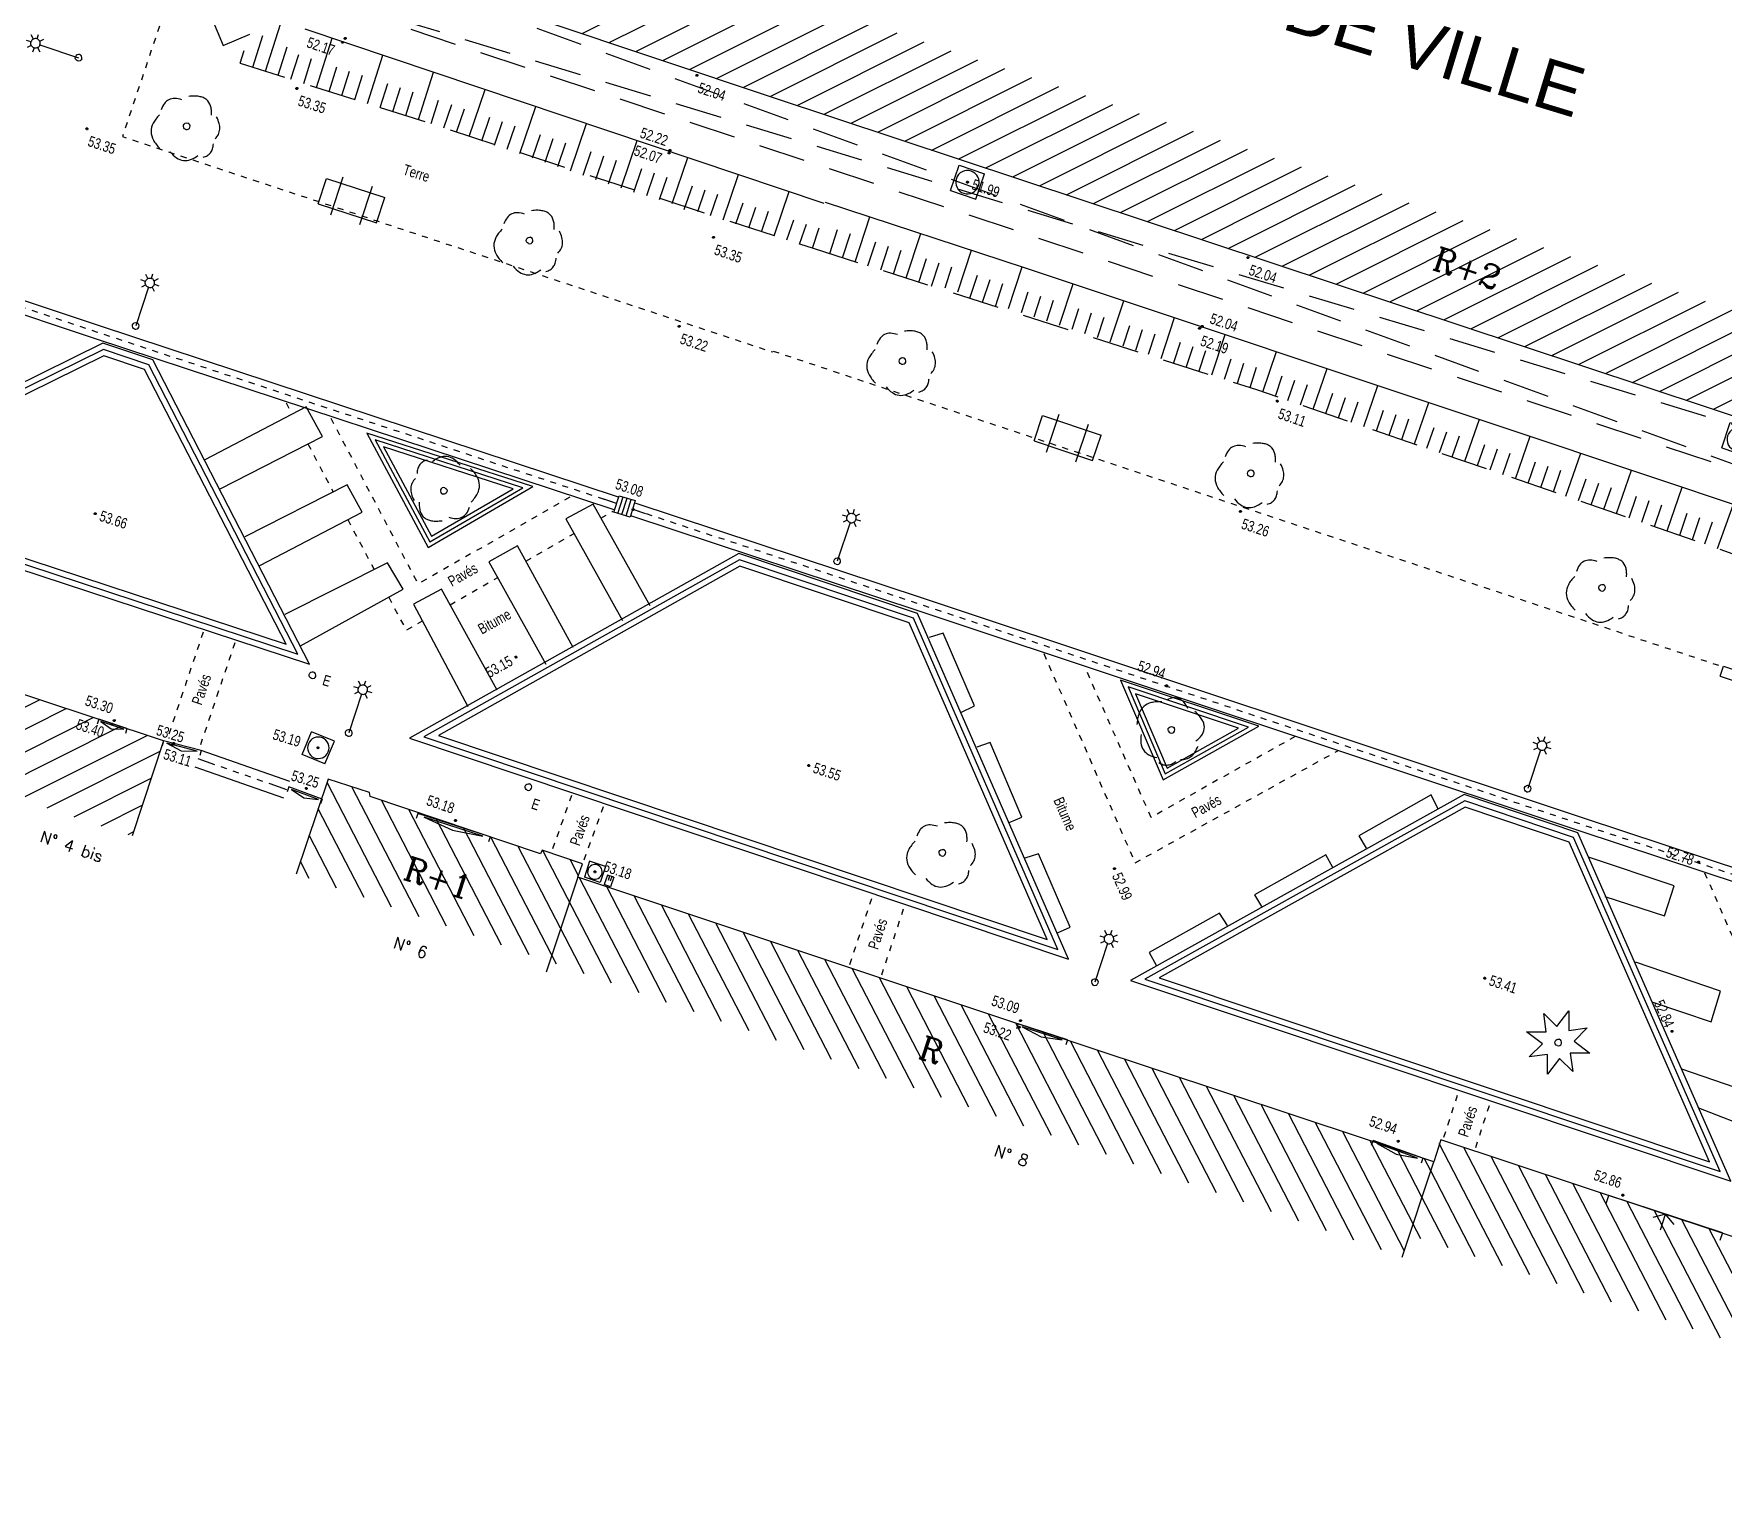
# Model space of a CAD drawing. Extents: x 661856 to 662117, y 6866905 to 6867165.
# Drawn here: x 661957.5 to 662008, y 6866928.9 to 6866972.5 of the extents above; entities that cross this region are included whole.
import ezdxf
from ezdxf.enums import TextEntityAlignment as Align

# ---------------------------------------------------------------- set-up
doc = ezdxf.new("R2010")
doc.units = 0
for name, pattern in [('CONTINU', [0]), ('JSI_TCO', [1, 0.5, 0.5]), ('JSI_TCO2', [1, 0.5, 0.5]), ('JSI_TIC', [0.2, 0.08, 0.01, -0.1, 0.01]), ('JSI_TIL', [1.2, 0.6, 0.1, -0.4, 0.1]), ('JSI_TIL2', [1.2, 0.6, 0.1, -0.4, 0.1])]:
    doc.linetypes.add(name, pattern=pattern)
doc.layers.get('0').update_dxf_attribs({"linetype": 'CONTINUOUS'})
for name, color, linetype in [('ALTI', 140, 'CONTINUOUS'), ('BATI', 6, 'CONTINUOUS'), ('BORDURE', 7, 'CONTINU'), ('GENIE_CIVIL', 7, 'CONTINUOUS'), ('HACHURE', 7, 'CONTINUOUS'), ('LIMITE', 7, 'CONTINUOUS'), ('MOB', 6, 'CONTINUOUS'), ('OBJASS', 22, 'CONTINUOUS'), ('OBJEAU', 4, 'CONTINUOUS'), ('OBJEP', 220, 'CONTINUOUS'), ('TEXTE', 7, 'CONTINUOUS'), ('VEGETATION', 3, 'CONTINUOUS'), ('VOIRIE', 7, 'CONTINUOUS')]:
    doc.layers.add(name, color=color, linetype=linetype)
doc.styles.add('5-2', font='romand.shx', dxfattribs={"height": 0.35})
doc.styles.add('7-2', font='romanc.shx', dxfattribs={"height": 0.7})
doc.styles.get("Standard").update_dxf_attribs({"font": 'ARIALUNI.ttf', "height": 2})
doc.linetypes.add('JSI_MUD', pattern='A,0.0001,[130,jsi_form.shx,S=0.5,R=0,X=0.875,Y=0],-0.75', length=0.7501)
doc.linetypes.add('JSI_MUG', pattern='A,0.0001,[130,jsi_form.shx,S=0.5,R=0,X=-0.125,Y=0],-0.75', length=0.7501)
doc.linetypes.add('JSI_MUR', pattern='A,1e-06,-0.5,[130,jsi_form.shx,S=0.7,R=315,X=0.05,Y=0],-0.5', length=1.000001)
pattern_1 = [(117.34663411, (50261.49716, 6738626.0907), (-0.53294618093, -0.27562359883), [])]

# ---------------------------------------------------------------- blocks, each defined once
blk = doc.blocks.new('$B_200')
at = {"color": 0, "linetype": 'BYBLOCK', "flags": 128}
for points in [[(0, -0.5, -0.414214), (-0.5, 0, -0.414214), (0, 0.5)], [(0, -0.5, 0.414214), (0.5, 0, 0.414214), (0, 0.5)]]:
    blk.add_lwpolyline(points, format="xyb", dxfattribs=at)
blk = doc.blocks.new('$B_222')
at = {"color": 0, "linetype": 'BYBLOCK', "flags": 128}
for points in [[(-0.219, 0.094), (-0.344, 0.344), (-0.094, 0.219)], [(-0.094, 0.219), (0, 0.5), (0.094, 0.219)], [(0.094, 0.219), (0.344, 0.344), (0.219, 0.094)], [(-0.219, -0.094), (-0.5, 0), (-0.219, 0.094)], [(0.219, 0.094), (0.5, 0), (0.219, -0.094)], [(-0.094, -0.219), (-0.344, -0.344), (-0.219, -0.094)], [(0.094, -0.219), (0, -0.5), (-0.094, -0.219)], [(0.219, -0.094), (0.344, -0.344), (0.094, -0.219)]]:
    blk.add_lwpolyline(points, dxfattribs=at)
blk = doc.blocks.new('$B_220')
at = {"color": 0, "linetype": 'BYBLOCK', "flags": 128}
for points in [[(-0.195, 0.351, 0.077685), (-0.303, 0.336, 0.115926), (-0.379, 0.292, 0.119307), (-0.426, 0.217, 0.082378), (-0.441, 0.113)], [(0.297, 0.272, 0.039633), (0.273, 0.344, 0.053426), (0.241, 0.401, 0.147584), (0.154, 0.47, 0.071882), (0.099, 0.483, 0.058066), (0.036, 0.48, 0.043501), (-0.035, 0.463, 0.032041), (-0.113, 0.431)], [(0.461, -0.046, 0.087593), (0.487, 0.033, 0.096392), (0.482, 0.113, 0.080457), (0.446, 0.192, 0.056881), (0.379, 0.272)], [(-0.441, 0.033, 0.03619), (-0.474, -0.044, 0.046233), (-0.492, -0.116, 0.121403), (-0.482, -0.245, 0.119181), (-0.41, -0.354, 0.044648), (-0.351, -0.401, 0.034835), (-0.277, -0.443)], [(0.379, -0.364, 0.076898), (0.431, -0.319, 0.090424), (0.461, -0.265, 0.083207), (0.472, -0.2, 0.062964), (0.461, -0.126)], [(-0.113, -0.443, 0.078382), (0.005, -0.498, 0.113914), (0.113, -0.503, 0.115194), (0.21, -0.458, 0.080222), (0.297, -0.364)]]:
    blk.add_lwpolyline(points, format="xyb", dxfattribs=at)
blk = doc.blocks.new('$B_140')
at = {"color": 0, "linetype": 'BYBLOCK', "flags": 128}
for points in [[(-0.067, 0.973), (-0.133, 1.039)], [(0.067, 0.973), (0.133, 1.039)], [(-0.094, 0.906), (-0.188, 0.906)], [(-0.067, 0.839), (-0.133, 0.773)], [(0, 0.812), (0, 0)], [(0.067, 0.839), (0.133, 0.773)], [(0.094, 0.906), (0.188, 0.906)]]:
    blk.add_lwpolyline(points, dxfattribs=at)
for points in [[(0, 0.812, -0.414214), (-0.094, 0.906, -0.414214), (0, 1), (0, 1.094)], [(0, 0.812, 0.414214), (0.094, 0.906, 0.414214), (0, 1)]]:
    blk.add_lwpolyline(points, format="xyb", dxfattribs=at)
blk = doc.blocks.new('$B_021')
at = {"color": 0, "linetype": 'BYBLOCK', "flags": 128}
for points in [[(0, 0), (0, 1)], [(0, 1), (1, 1)], [(0, 0), (1, 0)], [(0.34, 0), (0.34, 0.5)], [(0.66, 0), (0.66, 0.5)], [(1, 0), (1, 1)]]:
    blk.add_lwpolyline(points, dxfattribs=at)
blk = doc.blocks.new('$B_020')
at = {"color": 0, "linetype": 'BYBLOCK', "flags": 128}
for points in [[(0, 0), (0, 1)], [(0, 1), (1, 1)], [(1, 0), (1, 1)], [(0, 0), (1, 0)]]:
    blk.add_lwpolyline(points, dxfattribs=at)
for points in [[(0.5, 0.0625, -0.4142136), (0.0625, 0.5, -0.4142136), (0.5, 0.9375)], [(0.5, 0.0625, 0.4142136), (0.9375, 0.5, 0.4142136), (0.5, 0.9375)]]:
    blk.add_lwpolyline(points, format="xyb", dxfattribs=at)
blk = doc.blocks.new('$B_046')
at = {"color": 0, "linetype": 'BYBLOCK', "flags": 128}
for points in [[(0.25, -0.25), (0.25, 1.25)], [(0.75, -0.25), (0.75, 1.25)], [(0, 0), (0, 1)], [(0, 1), (1, 1)], [(1, 0), (1, 1)], [(0, 0), (1, 0)]]:
    blk.add_lwpolyline(points, dxfattribs=at)
blk = doc.blocks.new('$B_028')
at = {"color": 0, "linetype": 'BYBLOCK', "flags": 128}
for points in [[(0, 0.5), (0, -0.5), (0.094, -0.062)], [(-0.5, -0.5), (-0.5, 0)], [(0.5, 0), (0.5, -0.5)], [(-0.094, -0.062), (0, -0.5)], [(-0.5, -0.5), (0.5, -0.5)]]:
    blk.add_lwpolyline(points, dxfattribs=at)
blk = doc.blocks.new('$B_027')
at = {"color": 0, "linetype": 'BYBLOCK', "flags": 128}
for points in [[(-0.5, -0.5), (0.5, -0.5), (0.5, -0.188)], [(-0.5, -0.5), (-0.5, -0.188)]]:
    blk.add_lwpolyline(points, dxfattribs=at)
blk.add_lwpolyline([(-0.406, -0.406), (0.406, -0.406), (0, -0.188)], close=True, dxfattribs=at)
blk = doc.blocks.new('$B_001')
at = {"color": 0, "linetype": 'BYBLOCK', "flags": 128}
for points in [[(0, 0), (0, 1)], [(0, 1), (1, 1)], [(1, 0), (1, 1)], [(0, 0), (1, 0)]]:
    blk.add_lwpolyline(points, dxfattribs=at)
blk = doc.blocks.new('$B_210')
at = {"linetype": 'CONTINUOUS'}
blk.add_hatch(color=0, dxfattribs=at).paths.add_polyline_path([(0, -0.5, -1), (0, 0.5, -1)])
at = {"color": 0, "linetype": 'BYBLOCK', "flags": 128}
blk.add_lwpolyline([(0, -0.5, -1), (0, 0.5, -1)], format="xyb", close=True, dxfattribs=at)

msp = doc.modelspace()

# ---------------------------------------------------------------- hatches: boundary and pattern name
at = {"layer": 'HACHURE'}
h = msp.add_hatch(dxfattribs=at)
h.set_pattern_fill('_USER', color=256, scale=0.6, angle=26.5676, style=0, pattern_type=0)
h.set_pattern_definition([(26.56761368, (50261.49716, 6738626.0907), (-0.2683521585, 0.5366443133), [])])
edge = h.paths.add_edge_path()
edge.add_line((661932.568, 6866987.86), (661945.677, 6866983.487))
edge.add_line((661945.677, 6866983.487), (661946.665, 6866986.457))
edge.add_line((661946.665, 6866986.457), (661963.755, 6866980.758))
edge.add_line((661963.755, 6866980.758), (661963.244, 6866979.245))
edge.add_line((661963.244, 6866979.245), (661980.522, 6866973.462))
edge.add_line((661980.522, 6866973.462), (662010.428, 6866963.543))
edge.add_line((662010.428, 6866963.543), (662028.856, 6866957.401))
edge.add_line((662028.856, 6866957.401), (662030.123, 6866961.207))
edge.add_line((662030.123, 6866961.207), (662033.604, 6866971.712))
edge.add_line((661931.619, 6866985.015), (661947.576, 6866979.691))
edge.add_line((661947.576, 6866979.691), (661948.564, 6866982.662))
edge.add_line((661948.564, 6866982.662), (661959.95, 6866978.865))
edge.add_line((661959.95, 6866978.865), (661958.946, 6866975.891))
edge.add_line((661958.946, 6866975.891), (661961.96, 6866974.898))
edge.add_line((661961.96, 6866974.898), (661962.447, 6866976.348))
edge.add_line((661962.447, 6866976.348), (661979.574, 6866970.616))
edge.add_line((661979.574, 6866970.616), (662009.482, 6866960.696))
edge.add_line((662009.482, 6866960.696), (662030.755, 6866953.606))
edge.add_line((662030.755, 6866953.606), (662032.97, 6866960.261))
edge.add_line((662032.97, 6866960.261), (662036.452, 6866970.768))
edge.add_line((662036.452, 6866970.768), (662033.597, 6866971.692))
edge.add_line((661931.619, 6866985.015), (661932.568, 6866987.86))
at = {"layer": 'HACHURE', "linetype": 'CONTINUOUS', "ltscale": 2}
h = msp.add_hatch(dxfattribs=at)
h.set_pattern_fill('_USER', color=256, scale=0.6, angle=26.664, style=0, pattern_type=0)
h.set_pattern_definition([(26.66402, (661958.265, 6866695.073), (-0.2692547, 0.536192), [])])
h.paths.add_polyline_path([(661961.359, 6866951.348), (661960.415, 6866948.501), (661950.805, 6866951.686), (661947.79, 6866952.685), (661947.949, 6866953.086), (661946.699, 6866953.499), (661946.561, 6866953.07), (661943.691, 6866954.018), (661934.096, 6866957.187), (661935.037, 6866960.036), (661944.632, 6866956.867), (661944.77, 6866957.295), (661951.908, 6866954.938), (661951.748, 6866954.533)])
at = {"layer": 'HACHURE'}
h = msp.add_hatch(dxfattribs=at)
h.set_pattern_fill('_USER', color=256, scale=0.6, angle=117.3466, style=0, pattern_type=0)
h.set_pattern_definition(pattern_1)
h.paths.add_polyline_path([(661999.373, 6866938.745), (661986.931, 6866942.877), (661973.762, 6866947.267), (661973.901, 6866947.671), (661972.686, 6866948.076), (661972.64, 6866947.964), (661967.539, 6866949.685), (661967.523, 6866949.8), (661966.286, 6866950.201), (661965.327, 6866947.359), (661998.427, 6866935.898)])
h = msp.add_hatch(dxfattribs=at)
h.set_pattern_fill('_USER', color=256, scale=0.6, angle=117.3466, style=0, pattern_type=0)
h.set_pattern_definition(pattern_1)
h.paths.add_polyline_path([(662022.801, 6866931.706), (662021.857, 6866928.858), (661998.637, 6866936.559), (661999.341, 6866938.749), (661999.582, 6866939.407)])
at = {"layer": 'OBJASS', "linetype": 'CONTINUOUS', "ltscale": 2}
h = msp.add_hatch(dxfattribs=at)
h.set_pattern_fill('_USER', color=256, scale=0.126, angle=72.7881, style=0, pattern_type=0)
h.set_pattern_definition([(72.788, (661975.47211, 6866958.53555), (-0.120357, 0.037284), [])])
h.paths.add_polyline_path([(661975.472, 6866958.536), (661975.32, 6866958.045), (661974.839, 6866958.194), (661974.991, 6866958.685)])

# ---------------------------------------------------------------- linework, layer by layer
at = {"layer": 'BATI', "elevation": 57.333, "flags": 128}
for points in [[(661931.619, 6866985.015), (661947.576, 6866979.691), (661948.564, 6866982.662), (661959.95, 6866978.865), (661958.946, 6866975.891), (661961.96, 6866974.898), (661962.447, 6866976.348), (661979.574, 6866970.616), (662009.482, 6866960.696), (662030.755, 6866953.606), (662032.97, 6866960.261), (662036.452, 6866970.768)], [(661973.762, 6866947.267), (661972.813, 6866944.421)]]:
    msp.add_lwpolyline(points, dxfattribs=at)
at = {"layer": 'BATI', "linetype": 'JSI_TIL2', "ltscale": 2, "elevation": 57.333, "flags": 128}
for points in [[(662013.13, 6866957.884), (661962.447, 6866976.348)], [(662034.1, 6866973.209), (662038.203, 6866971.781), (662031.551, 6866951.764), (662013.13, 6866957.884), (661978.876, 6866969.27), (661961.96, 6866974.898)], [(661961.96, 6866974.898), (662013.508, 6866959.245)]]:
    msp.add_lwpolyline(points, dxfattribs=at)
at = {"layer": 'BATI', "linetype": 'JSI_TCO2', "ltscale": 2, "elevation": 57.333, "flags": 128}
for points in [[(661961.359, 6866951.348), (661951.748, 6866954.533), (661951.908, 6866954.938), (661944.77, 6866957.295), (661944.632, 6866956.867), (661935.037, 6866960.036)], [(661961.359, 6866951.348), (661960.415, 6866948.501)], [(661966.286, 6866950.201), (661965.327, 6866947.359)], [(661999.373, 6866938.745), (661986.931, 6866942.877), (661973.762, 6866947.267), (661973.901, 6866947.671), (661972.686, 6866948.076), (661972.64, 6866947.964), (661967.539, 6866949.685), (661967.523, 6866949.8), (661966.286, 6866950.201)], [(662022.801, 6866931.706), (661999.582, 6866939.407), (661999.373, 6866938.745)], [(661998.427, 6866935.898), (661999.373, 6866938.745)]]:
    msp.add_lwpolyline(points, dxfattribs=at)
at = {"layer": 'BORDURE', "linetype": 'JSI_MUG', "ltscale": 0.4}
msp.add_line((661974.913, 6866958.452, 110.404), (661974.533, 6866958.578, 110.408), dxfattribs=at)
at = {"layer": 'BORDURE', "linetype": 'JSI_MUD', "ltscale": 0.4}
msp.add_line((661975.791, 6866958.146, 110.406), (661975.412, 6866958.272, 110.41), dxfattribs=at)
at = {"layer": 'BORDURE', "linetype": 'JSI_TCO', "ltscale": 2, "elevation": 57.333, "flags": 128}
for points in [[(661981.129, 6866967.434), (661965.601, 6866972.646)], [(661981.165, 6866967.468), (661987.12, 6866965.514), (662001.712, 6866960.649), (662012.751, 6866956.953)], [(661974.976, 6866958.642), (661959.415, 6866963.774), (661949.741, 6866967.001)], [(661974.85, 6866958.262), (661959.289, 6866963.394), (661949.614, 6866966.622)], [(662016.075, 6866944.992), (662003.851, 6866949.035), (661984.1, 6866955.611), (661975.474, 6866958.461)], [(662015.95, 6866944.612), (662003.725, 6866948.656), (661983.974, 6866955.231), (661975.349, 6866958.082)]]:
    msp.add_lwpolyline(points, dxfattribs=at)
at = {"layer": 'BORDURE', "linetype": 'JSI_TIC', "ltscale": 2, "elevation": 57.333, "flags": 128}
for points in [[(661974.913, 6866958.452), (661959.352, 6866963.584), (661949.678, 6866966.811)], [(662016.013, 6866944.802), (662003.788, 6866948.846), (661984.037, 6866955.421), (661975.412, 6866958.272)]]:
    msp.add_lwpolyline(points, dxfattribs=at)
at = {"layer": 'GENIE_CIVIL', "linetype": 'JSI_TCO', "ltscale": 2, "elevation": 57.333, "flags": 128}
for points in [[(661963.052, 6866958.887), (661966.112, 6866960.456), (661965.63, 6866961.344), (661962.598, 6866959.761)], [(661964.238, 6866956.591), (661967.3, 6866958.196), (661966.859, 6866959.014), (661963.79, 6866957.454)], [(661975.923, 6866955.386), (661974.214, 6866958.429), (661973.402, 6866957.989), (661975.095, 6866954.952)], [(661965.453, 6866954.196), (661968.53, 6866955.883), (661968.058, 6866956.678), (661964.991, 6866955.131)], [(661973.617, 6866954.146), (661971.951, 6866957.181), (661971.097, 6866956.709), (661972.8, 6866953.647)], [(661971.341, 6866952.863), (661969.675, 6866955.889), (661968.841, 6866955.436), (661970.467, 6866952.375)], [(661985.224, 6866952.198), (661985.627, 6866952.391), (661984.691, 6866954.57), (661984.271, 6866954.442)], [(661986.67, 6866948.908), (661987.042, 6866949.065), (661986.098, 6866951.297), (661985.697, 6866951.154)], [(661999.502, 6866949.3), (661999.299, 6866949.728), (661997.136, 6866948.507), (661997.351, 6866948.134)], [(661988.111, 6866945.603), (661988.494, 6866945.774), (661987.549, 6866947.961), (661987.139, 6866947.836)], [(661996.357, 6866947.554), (661996.146, 6866947.931), (661994.01, 6866946.735), (661994.217, 6866946.386)], [(662004.497, 6866946.686), (662006.279, 6866946.106), (662006.565, 6866947.01), (662004.008, 6866947.865)], [(661993.204, 6866945.822), (661992.966, 6866946.189), (661990.861, 6866945.014), (661991.07, 6866944.633)], [(662005.898, 6866943.532), (662007.678, 6866942.941), (662007.955, 6866943.852), (662005.414, 6866944.726)], [(662007.301, 6866940.359), (662009.045, 6866939.689), (662009.351, 6866940.642), (662006.797, 6866941.525)]]:
    msp.add_lwpolyline(points, dxfattribs=at)
at = {"layer": 'LIMITE', "linetype": 'JSI_MUD', "ltscale": 0.53}
msp.add_line((661962.897, 6866950.632, 110.539), (661962.396, 6866950.806, 110.536), dxfattribs=at)
at = {"layer": 'LIMITE', "linetype": 'JSI_MUG', "ltscale": 0.53}
msp.add_line((661965.049, 6866949.883, 110.553), (661964.549, 6866950.057, 110.55), dxfattribs=at)
at = {"layer": 'LIMITE', "linetype": 'JSI_TCO', "ltscale": 2, "elevation": 57.333, "flags": 128}
for points in [[(661961.037, 6866962.748), (661959.545, 6866963.248), (661950.33, 6866958.705), (661965.729, 6866953.638)], [(661960.791, 6866962.461), (661959.57, 6866962.871), (661951.253, 6866958.77), (661965.026, 6866954.237)], [(661972.408, 6866958.956), (661967.443, 6866960.558), (661969.281, 6866957.137)], [(661988.444, 6866944.814), (661983.928, 6866955.163), (661978.574, 6866956.954), (661968.723, 6866951.429)], [(661990, 6866953.165), (661991.272, 6866950.178), (661994.141, 6866951.783)], [(661990.297, 6866944.172), (662008.267, 6866938.166), (662003.686, 6866948.596), (662000.282, 6866949.74)]]:
    msp.add_lwpolyline(points, close=True, dxfattribs=at)
at = {"layer": 'LIMITE', "linetype": 'JSI_MUR', "ltscale": 0.35, "elevation": 57.333, "flags": 128}
for points in [[(661960.914, 6866962.605), (661959.557, 6866963.06), (661950.792, 6866958.737), (661965.377, 6866953.937)], [(661988.126, 6866945.106), (661983.799, 6866955.021), (661978.592, 6866956.763), (661969.153, 6866951.469)], [(661990.729, 6866944.212), (662007.948, 6866938.457), (662003.556, 6866948.455), (662000.3, 6866949.549)]]:
    msp.add_lwpolyline(points, close=True, dxfattribs=at)
at = {"layer": 'LIMITE', "linetype": 'JSI_MUR', "ltscale": 0.24, "elevation": 57.333, "flags": 128}
msp.add_lwpolyline([(661972.115, 6866958.925), (661967.69, 6866960.353), (661969.328, 6866957.303)], close=True, dxfattribs=at)
at = {"layer": 'LIMITE', "linetype": 'JSI_MUR', "ltscale": 0.25, "elevation": 57.333, "flags": 128}
msp.add_lwpolyline([(661990.224, 6866952.959), (661991.333, 6866950.355), (661993.834, 6866951.754)], close=True, dxfattribs=at)
at = {"layer": 'LIMITE', "linetype": 'JSI_TIC', "ltscale": 2, "elevation": 57.333, "flags": 128}
msp.add_lwpolyline([(661965.049, 6866949.883), (661962.396, 6866950.806)], dxfattribs=at)
at = {"layer": 'LIMITE', "linetype": 'JSI_TCO', "ltscale": 2, "elevation": 57.333, "flags": 128}
for points in [[(661965.136, 6866950.133), (661962.484, 6866951.057)], [(661964.962, 6866949.632), (661962.309, 6866950.556)]]:
    msp.add_lwpolyline(points, dxfattribs=at)
at = {"layer": 'LIMITE', "linetype": 'JSI_TCO', "ltscale": 2}
for points in [[(661971.822, 6866958.893, 110.48), (661967.937, 6866960.147, 110.524), (661969.375, 6866957.469, 110.833), (661971.822, 6866958.893, 110.48)], [(661987.808, 6866945.397, 110.372), (661983.67, 6866954.88, 110.343), (661978.61, 6866956.573, 110.401), (661969.583, 6866951.51, 110.511), (661987.808, 6866945.397, 110.372)], [(661990.448, 6866952.752, 110.303), (661991.393, 6866950.532, 110.323), (661993.526, 6866951.725, 110.239), (661990.448, 6866952.752, 110.303)], [(661991.16, 6866944.252, 110.329), (662007.629, 6866938.748, 110.146), (662003.427, 6866948.313, 110.176), (662000.317, 6866949.359, 110.195), (661991.16, 6866944.252, 110.329)]]:
    msp.add_polyline3d(points, dxfattribs=at)
at = {"layer": 'OBJASS', "linetype": 'JSI_TCO', "ltscale": 2, "elevation": 57.333, "flags": 128}
msp.add_lwpolyline([(661975.472, 6866958.536), (661975.32, 6866958.045), (661974.839, 6866958.194), (661974.991, 6866958.685)], close=True, dxfattribs=at)
at = {"layer": 'VEGETATION', "linetype": 'JSI_TIL', "ltscale": 2, "elevation": 57.333, "flags": 128}
for points in [[(661962.601, 6866973.447), (661963.327, 6866971.73), (661969.489, 6866969.782), (661980.797, 6866966.089)], [(661980.797, 6866966.089), (661994.065, 6866961.864), (662007.805, 6866957.132), (662012.279, 6866955.535)]]:
    msp.add_lwpolyline(points, dxfattribs=at)
at = {"layer": 'VEGETATION', "color": 3, "linetype": 'JSI_TCO', "ltscale": 2, "elevation": 57.333, "flags": 128}
for points in [[(661964.41, 6866971.388), (661965.015, 6866973.301)], [(661963.146, 6866972.158), (661963.942, 6866972.494)], [(661964.029, 6866971.508), (661964.33, 6866972.462)], [(661965.936, 6866970.905), (661966.401, 6866972.378)], [(661963.648, 6866971.629), (661963.767, 6866972.007)], [(661964.792, 6866971.267), (661965.061, 6866972.119)], [(661965.173, 6866971.147), (661965.408, 6866971.89)], [(661967.462, 6866970.423), (661967.918, 6866971.868)], [(661965.555, 6866971.026), (661965.788, 6866971.766)], [(661966.317, 6866970.785), (661966.549, 6866971.518)], [(661966.699, 6866970.664), (661966.929, 6866971.394)], [(661968.987, 6866969.941), (661969.435, 6866971.359)], [(661967.08, 6866970.544), (661967.31, 6866971.27)], [(661967.843, 6866970.303), (661968.07, 6866971.022)], [(661968.224, 6866970.182), (661968.451, 6866970.898)], [(661970.506, 6866969.437), (661970.982, 6866970.84)], [(661968.606, 6866970.062), (661968.831, 6866970.774)], [(661969.369, 6866969.82), (661969.592, 6866970.526)], [(661969.748, 6866969.694), (661969.986, 6866970.395)], [(661972.021, 6866968.923), (661972.498, 6866970.331)], [(661970.127, 6866969.566), (661970.365, 6866970.267)], [(661970.884, 6866969.309), (661971.123, 6866970.011)], [(661971.263, 6866969.18), (661971.502, 6866969.883)], [(661971.642, 6866969.052), (661971.881, 6866969.755)], [(661972.4, 6866968.795), (661972.639, 6866969.499)], [(661972.778, 6866968.666), (661973.018, 6866969.371)], [(661973.536, 6866968.409), (661974.015, 6866969.822)], [(661973.157, 6866968.538), (661973.397, 6866969.243)], [(661973.915, 6866968.281), (661974.155, 6866968.988)], [(661974.294, 6866968.152), (661974.534, 6866968.86)], [(661975.051, 6866967.895), (661975.532, 6866969.313)], [(661974.672, 6866968.024), (661974.913, 6866968.732)], [(661975.43, 6866967.767), (661975.671, 6866968.476)], [(661975.821, 6866967.674), (661976.05, 6866968.348)], [(661976.583, 6866967.431), (661977.049, 6866968.803)], [(661976.202, 6866967.552), (661976.429, 6866968.22)], [(661976.945, 6866967.253), (661977.187, 6866967.964)], [(661977.346, 6866967.188), (661977.566, 6866967.836)], [(661978.108, 6866966.945), (661978.566, 6866968.294)], [(661977.727, 6866967.067), (661977.945, 6866967.709)], [(661978.489, 6866966.824), (661978.703, 6866967.453)], [(661978.871, 6866966.702), (661979.082, 6866967.325)], [(661979.633, 6866966.46), (661980.083, 6866967.785)], [(661979.252, 6866966.581), (661979.461, 6866967.197)], [(661980.014, 6866966.338), (661980.219, 6866966.941)], [(661980.395, 6866966.217), (661980.598, 6866966.813)], [(661982.06, 6866965.687), (661982.499, 6866967.03)], [(661980.777, 6866966.096), (661980.984, 6866966.706)], [(661981.298, 6866965.93), (661981.534, 6866966.653)], [(661981.679, 6866965.808), (661981.914, 6866966.529)], [(661983.585, 6866965.201), (661984.019, 6866966.532)], [(661982.441, 6866965.565), (661982.674, 6866966.28)], [(661982.822, 6866965.444), (661983.055, 6866966.155)], [(661983.203, 6866965.323), (661983.435, 6866966.031)], [(661983.966, 6866965.08), (661984.195, 6866965.782)], [(661985.131, 6866964.784), (661985.54, 6866966.033)], [(661984.347, 6866964.959), (661984.575, 6866965.657)], [(661984.751, 6866964.908), (661984.955, 6866965.533)], [(661985.49, 6866964.595), (661985.716, 6866965.284)], [(661986.652, 6866964.287), (661987.06, 6866965.534)], [(661985.871, 6866964.473), (661986.096, 6866965.159)], [(661986.253, 6866964.352), (661986.476, 6866965.035)], [(661987.032, 6866964.163), (661987.236, 6866964.785)], [(661988.173, 6866963.79), (661988.578, 6866965.028)], [(661987.413, 6866964.038), (661987.616, 6866964.66)], [(661987.793, 6866963.914), (661987.996, 6866964.534)], [(661988.553, 6866963.666), (661988.755, 6866964.284)], [(661989.694, 6866963.293), (661990.096, 6866964.522)], [(661988.933, 6866963.541), (661989.135, 6866964.158)], [(661989.314, 6866963.417), (661989.515, 6866964.033)], [(661990.074, 6866963.168), (661990.275, 6866963.782)], [(661991.215, 6866962.796), (661991.613, 6866964.016)], [(661990.454, 6866963.044), (661990.654, 6866963.657)], [(661990.834, 6866962.92), (661991.034, 6866963.531)], [(661991.595, 6866962.671), (661991.794, 6866963.28)], [(661992.736, 6866962.299), (661993.131, 6866963.51)], [(661991.975, 6866962.547), (661992.174, 6866963.155)], [(661992.355, 6866962.423), (661992.554, 6866963.03)], [(661993.116, 6866962.174), (661993.313, 6866962.779)], [(661994.255, 6866961.798), (661994.668, 6866962.998)], [(661993.496, 6866962.05), (661993.693, 6866962.653)], [(661993.876, 6866961.926), (661994.073, 6866962.528)], [(661994.633, 6866961.668), (661994.841, 6866962.27)], [(661995.768, 6866961.277), (661996.186, 6866962.491)], [(661995.012, 6866961.538), (661995.219, 6866962.141)], [(661995.39, 6866961.408), (661995.598, 6866962.013)], [(661996.146, 6866961.147), (661996.356, 6866961.756)], [(661997.281, 6866960.756), (661997.704, 6866961.985)], [(661996.524, 6866961.017), (661996.735, 6866961.628)], [(661996.903, 6866960.887), (661997.114, 6866961.499)], [(661997.659, 6866960.626), (661997.871, 6866961.242)], [(661998.794, 6866960.235), (661999.222, 6866961.479)], [(661998.037, 6866960.496), (661998.25, 6866961.114)], [(661998.415, 6866960.366), (661998.629, 6866960.986)], [(661999.172, 6866960.105), (661999.387, 6866960.729)], [(662000.306, 6866959.714), (662000.74, 6866960.973)], [(661999.55, 6866959.975), (661999.766, 6866960.601)], [(661999.928, 6866959.845), (662000.144, 6866960.472)], [(662001.819, 6866959.193), (662002.258, 6866960.466)], [(662000.685, 6866959.584), (662000.902, 6866960.215)], [(662001.063, 6866959.454), (662001.281, 6866960.087)], [(662001.441, 6866959.324), (662001.66, 6866959.959)], [(662003.332, 6866958.672), (662003.775, 6866959.958)], [(662002.197, 6866959.063), (662002.417, 6866959.701)], [(662002.576, 6866958.933), (662002.796, 6866959.573)], [(662002.954, 6866958.803), (662003.175, 6866959.444)], [(662004.845, 6866958.151), (662005.292, 6866959.45)], [(662003.71, 6866958.542), (662003.932, 6866959.187)], [(662004.088, 6866958.412), (662004.311, 6866959.058)], [(662004.467, 6866958.282), (662004.69, 6866958.929)], [(662006.358, 6866957.63), (662006.81, 6866958.942)], [(662005.223, 6866958.021), (662005.447, 6866958.672)], [(662005.601, 6866957.891), (662005.826, 6866958.544)], [(662005.979, 6866957.761), (662006.205, 6866958.415)], [(662007.87, 6866957.109), (662008.341, 6866958.429)], [(662006.736, 6866957.5), (662006.962, 6866958.158)], [(662007.114, 6866957.37), (662007.341, 6866958.029)], [(662007.492, 6866957.24), (662007.72, 6866957.9)]]:
    msp.add_lwpolyline(points, dxfattribs=at)
at = {"layer": 'VOIRIE', "linetype": 'JSI_TIC', "ltscale": 2, "elevation": 57.333, "flags": 128}
for points in [[(661961.96, 6866974.898), (661960.127, 6866969.434), (661979.596, 6866962.986)], [(661979.601, 6866963.013), (662008.025, 6866953.568)], [(661965.029, 6866961.465), (661965.208, 6866961.124)], [(661973.52, 6866958.636), (661968.979, 6866956.044), (661966.34, 6866961.059)], [(661965.678, 6866960.233), (661966.435, 6866958.799)], [(661974.447, 6866958.014), (661974.809, 6866958.223)], [(661966.871, 6866957.972), (661967.66, 6866956.478)], [(661972.203, 6866956.722), (661973.645, 6866957.553)], [(661969.935, 6866955.417), (661971.36, 6866956.237)], [(661968.098, 6866955.646), (661968.619, 6866954.659), (661969.105, 6866954.939)], [(661962.545, 6866954.6), (661961.455, 6866951.373)], [(661963.492, 6866954.28), (661962.402, 6866951.053)], [(661987.702, 6866953.961), (661990.434, 6866947.696), (661996.5, 6866951.051)], [(661995.226, 6866951.478), (661990.913, 6866949.056), (661988.934, 6866953.557)], [(661973.572, 6866949.711), (661972.96, 6866948.009)], [(661974.513, 6866949.373), (661973.901, 6866947.671)], [(662007.48, 6866947.398), (662010.246, 6866941.062), (662016.695, 6866944.326)], [(661981.903, 6866944.657), (661982.575, 6866946.684)], [(661982.853, 6866944.342), (661983.524, 6866946.37)], [(661999.68, 6866939.487), (662000.108, 6866940.811)], [(662000.632, 6866939.179), (662001.06, 6866940.503)]]:
    msp.add_lwpolyline(points, dxfattribs=at)

# ---------------------------------------------------------------- block references
at = {"layer": 'ALTI', "linetype": 'CONTINUOUS'}
for p, xscale, yscale, rotation in [((661966.795, 6866972.371, 57.333), 0.0599999998611995, 0.0599999998611995, 161.4436431299641), ((661966.717, 6866972.254, 57.333), 0.0599999998611995, 0.0599999998611995, 161.4436431299641), ((661965.347, 6866970.874, 57.333), 0.0599999999275346, 0.0599999999275346, 342.4579536176652), ((661977.322, 6866971.264, 57.333), 0.0599999999007496, 0.0599999999007496, 341.4939180038211), ((661959.065, 6866969.666, 57.333), 0.0599999999564156, 0.0599999999564156, 341.6746091640569), ((661976.489, 6866968.942, 57.333), 0.0599999998611995, 0.0599999998611995, 161.4436431299641), ((661976.51, 6866969.02, 57.333), 0.0599999998611995, 0.0599999998611995, 161.4436431299641), ((661985.418, 6866968.068, 57.333), 0.0600000001159625, 0.0600000001159625, 341.585011930108), ((661977.817, 6866966.418, 57.333), 0.0600000001462587, 0.0600000001462587, 341.2587294700008), ((661993.814, 6866965.812, 57.333), 0.0600000001159625, 0.0600000001159625, 341.585011930108), ((661976.789, 6866963.754, 57.333), 0.0599999999564156, 0.0599999999564156, 341.6746091640569), ((661992.444, 6866963.751, 57.333), 0.0600000000170098, 0.0600000000170098, 341.5614510349145), ((661992.363, 6866963.693, 57.333), 0.0600000000170098, 0.0600000000170098, 341.5614510349145), ((661994.691, 6866961.515, 57.333), 0.0600000000158382, 0.0600000000158382, 340.9961130937425), ((661975.412, 6866958.272, 57.333), 0.0599999999742157, 0.0599999999742157, 161.7142937242518), ((661993.588, 6866958.214, 57.333), 0.0599999998999227, 0.0599999998999227, 341.6187211421187), ((661959.311, 6866958.146, 57.333), 0.0600000001916517, 0.0600000001916517, 341.7839343337792), ((661971.906, 6866953.852, 57.333), 0.0600000000284938, 0.0600000000284938, 209.2855529264301), ((661991.379, 6866952.992, 57.333), 0.0599999999277893, 0.0599999999277893, 161.5857926775894), ((661959.813, 6866951.847, 57.333), 0.0599999999471066, 0.0599999999471066, 161.6640176435089), ((661959.884, 6866951.953, 57.333), 0.0599999999471066, 0.0599999999471066, 161.6640176435089), ((661961.618, 6866951.228, 57.333), 0.0599999999860324, 0.0599999999860324, 251.3361513224638), ((661961.66, 6866951.269, 57.333), 0.0599999999860324, 0.0599999999860324, 251.3361513224638), ((661965.982, 6866951.14, 57.333), 0.0600000000859307, 0.0600000000859307, 242.3556956560721), ((661980.669, 6866950.608, 57.333), 0.059999999955045, 0.059999999955045, 341.458476058849), ((661965.631, 6866949.924, 57.333), 0.0600000000859307, 0.0600000000859307, 242.3556956560721), ((661970.098, 6866948.962, 57.333), 0.059999999910013, 0.059999999910013, 161.3583176557902), ((662007.298, 6866947.719, 57.333), 0.0600000000449558, 0.0600000000449558, 161.6975644675155), ((661974.27, 6866947.426, 57.333), 0.059999999829572, 0.059999999829572, 161.5657633027699), ((661989.82, 6866947.523, 57.333), 0.0599999999502971, 0.0599999999502971, 293.5629174528728), ((662000.901, 6866944.245, 57.333), 0.0599999998482014, 0.0599999998482014, 341.5192106954032), ((661986.967, 6866942.774, 57.333), 0.0599999999806021, 0.0599999999806021, 161.6270514032786), ((661987.008, 6866942.972, 57.333), 0.0599999999806021, 0.0599999999806021, 161.6270514032786), ((662006.504, 6866942.652, 57.333), 0.0599999997925881, 0.0599999997925881, 113.7157977989746), ((661998.312, 6866939.362, 57.333), 0.0599999999806021, 0.0599999999806021, 161.6270514032786), ((662005.032, 6866937.748, 57.333), 0.0600000000207447, 0.0600000000207447, 161.6509893507117)]:
    msp.add_blockref('$B_210', p, dxfattribs=dict(at, xscale=xscale, yscale=yscale, rotation=rotation))
at = {"layer": 'BATI', "linetype": 'CONTINUOUS', "xscale": 2.230197345643445, "yscale": 0.315600000307981, "rotation": 341.6153446362612}
msp.add_blockref('$B_001', (662007.95, 6866953.282, 57.333), dxfattribs=at)
at = {"layer": 'LIMITE', "linetype": 'CONTINUOUS', "yscale": 0.5000000000742785}
for name, p, xscale, rotation in [('$B_027', (661959.763, 6866951.618, 57.333), 0.8908405525798245, 161.7409694975794), ('$B_027', (661961.859, 6866950.96, 57.333), 1.161745828382018, 165.4504251005488), ('$B_027', (661965.523, 6866949.552, 57.333), 1.058760501628728, 159.9168319423656), ('$B_027', (661969.976, 6866948.586, 57.333), 2.273983817155097, 162.0242516460482), ('$B_027', (661987.593, 6866942.399, 57.333), 1.553792692224182, 161.9970977194165), ('$B_027', (661998.218, 6866938.886, 57.333), 1.57997477515328, 160.3420415303861), ('$B_028', (662006.236, 6866936.945, 57.333), 3.574420463682845, 161.8499552648875)]:
    msp.add_blockref(name, p, dxfattribs=dict(at, xscale=xscale, rotation=rotation))
at = {"layer": 'MOB', "linetype": 'CONTINUOUS', "yscale": 0.7999999995604627}
for p, xscale, rotation in [((661965.991, 6866967.421, 57.333), 1.833092799064123, 341.9410014026753), ((661987.411, 6866960.325, 57.333), 1.848347891879383, 341.4006397788095)]:
    msp.add_blockref('$B_046', p, dxfattribs=dict(at, xscale=xscale, rotation=rotation))
at = {"layer": 'OBJASS', "linetype": 'CONTINUOUS'}
for p, xscale, yscale, rotation in [((661984.913, 6866967.815, 57.333), 0.7999605615182687, 0.7999999995604627, 341.5868359626661), ((662007.996, 6866960.114, 57.333), 0.7999605615182687, 0.7999999995604627, 341.5868359626661), ((661966.19, 6866950.659, 57.333), 0.7361177757730092, 0.7361999995984544, 67.55711995213196), ((661974.586, 6866947.584, 57.333), 0.5000372987708281, 0.5000000000742785, 161.5695616810389)]:
    msp.add_blockref('$B_020', p, dxfattribs=dict(at, xscale=xscale, yscale=yscale, rotation=rotation))
at = {"layer": 'OBJEAU', "linetype": 'CONTINUOUS'}
for name, p, xscale, yscale, rotation in [('$B_200', (661965.817, 6866953.305, 57.333), 0.2000000000904236, 0.2000000000904236, 49.51463887017565), ('$B_200', (661972.278, 6866949.962, 57.333), 0.1999999999623487, 0.1999999999623487, 341.4584757882183), ('$B_021', (661974.835, 6866947.265, 57.333), 0.1999264863197859, 0.3000000004174739, 161.5734017889983)]:
    msp.add_blockref(name, p, dxfattribs=dict(at, xscale=xscale, yscale=yscale, rotation=rotation))
at = {"layer": 'OBJEP', "linetype": 'CONTINUOUS'}
for name, p, xscale, yscale, rotation in [('$B_140', (661958.816, 6866971.792, 57.333), 1.499999999605523, 1.499999999605523, 71.45345821891289), ('$B_200', (661958.816, 6866971.792, 57.333), 0.2000000000651304, 0.2000000000651304, 71.45345823022807), ('$B_140', (661960.526, 6866963.765, 57.333), 1.500000000108183, 1.500000000108183, 341.7487284140368), ('$B_200', (661960.526, 6866963.765, 57.333), 0.2000000001679478, 0.2000000001679478, 341.7487283161657), ('$B_140', (661981.523, 6866956.726, 57.333), 1.500000000113809, 1.500000000113809, 341.7142935090298), ('$B_200', (661981.523, 6866956.726, 57.333), 0.2000000000588778, 0.2000000000588778, 341.7142934569683), ('$B_140', (661966.904, 6866951.587, 57.333), 1.499999999863101, 1.499999999863101, 342.020146834973), ('$B_200', (661966.904, 6866951.587, 57.333), 0.1999999998386466, 0.1999999998386466, 342.0201468964696), ('$B_140', (662002.186, 6866949.916, 57.333), 1.499999999922699, 1.499999999922699, 341.5857924371084), ('$B_200', (662002.186, 6866949.916, 57.333), 0.1999999999798513, 0.1999999999798513, 341.5857924174229), ('$B_140', (661989.228, 6866944.126, 57.333), 1.50000000011835, 1.50000000011835, 341.6437661100603), ('$B_200', (661989.228, 6866944.126, 57.333), 0.200000000154396, 0.200000000154396, 227.517469595694)]:
    msp.add_blockref(name, p, dxfattribs=dict(at, xscale=xscale, yscale=yscale, rotation=rotation))
at = {"layer": 'VEGETATION', "linetype": 'CONTINUOUS'}
for name, p, xscale, yscale, rotation in [('$B_220', (661962.055, 6866969.744, 57.333), 1.999999999906171, 1.999999999906171, 341.6746089333682), ('$B_200', (661962.055, 6866969.744, 57.333), 0.1999999998657463, 0.1999999998657463, 341.6746089777315), ('$B_220', (661972.314, 6866966.326, 57.333), 1.999999999906171, 1.999999999906171, 341.6746089333682), ('$B_200', (661972.314, 6866966.326, 57.333), 0.1999999998657463, 0.1999999998657463, 341.6746089777315), ('$B_220', (661983.475, 6866962.717, 57.333), 2.000000000000473, 2.000000000000473, 341.6187207240414), ('$B_200', (661983.475, 6866962.717, 57.333), 0.2000000001064726, 0.2000000001064726, 341.6187206217131), ('$B_220', (661993.9, 6866959.358, 57.333), 2.000000000000473, 2.000000000000473, 341.6187207240414), ('$B_220', (661969.746, 6866958.827, 57.333), 1.999999999936841, 1.999999999936841, 162.1128504246053), ('$B_200', (661993.9, 6866959.358, 57.333), 0.2000000001064726, 0.2000000001064726, 341.6187206217131), ('$B_200', (661969.746, 6866958.827, 57.333), 0.2000000002078132, 0.2000000002078132, 162.1128503322612), ('$B_220', (662004.41, 6866955.928, 57.333), 2.000000000000473, 2.000000000000473, 341.6187207240414), ('$B_200', (662004.41, 6866955.928, 57.333), 0.2000000001064726, 0.2000000001064726, 341.6187206217131), ('$B_220', (661991.523, 6866951.677, 57.333), 2.00000000039007, 2.00000000039007, 293.0720583183354), ('$B_200', (661991.523, 6866951.677, 57.333), 0.1999999997053999, 0.1999999997053999, 293.072058366295), ('$B_220', (661984.668, 6866948, 57.333), 1.999999999774302, 1.999999999774302, 341.4584757333851), ('$B_200', (661984.668, 6866948, 57.333), 0.1999999999623487, 0.1999999999623487, 341.4584757882183), ('$B_222', (662003.099, 6866942.319, 57.333), 1.999999999806804, 1.999999999806804, 341.5192104325586), ('$B_200', (662003.099, 6866942.319, 57.333), 0.1999999999732411, 0.1999999999732411, 341.5192104599775)]:
    msp.add_blockref(name, p, dxfattribs=dict(at, xscale=xscale, yscale=yscale, rotation=rotation))

# ---------------------------------------------------------------- texts
at = {"insert": (661987.981, 6866976.312), "char_height": 1.5, "attachment_point": 1, "rotation": 343.051}
msp.add_mtext_dynamic_manual_height_columns('HOTEL DE VILLE', width=23.13263, gutter_width=10, heights=[0], dxfattribs=at)
at = {"layer": 'ALTI', "linetype": 'CONTINUOUS', "width": 0.75}
for s, rotation, p in [('52.17', 341.4436, (661966.515, 6866972.153, 57.333)), ('52.07', 341.4436, (661976.307, 6866968.919, 57.333)), ('53.40', 341.664, (661959.611, 6866951.746, 57.333)), ('53.11', 343.0855, (661962.226, 6866950.873, 57.333)), ('53.22', 341.6271, (661986.765, 6866942.673, 57.333))]:
    msp.add_text(s, height=0.32, rotation=rotation, dxfattribs=at).set_placement(p, align=Align.TOP_RIGHT)
for s, rotation, p in [('52.04', 341.4939, (661977.423, 6866971.061, 57.333)), ('53.35', 342.458, (661965.452, 6866970.674, 57.333)), ('53.35', 341.6746, (661959.167, 6866969.464, 57.333)), ('53.35', 341.2587, (661977.917, 6866966.215, 57.333)), ('52.04', 341.585, (661993.915, 6866965.609, 57.333)), ('53.22', 341.6746, (661976.89, 6866963.552, 57.333)), ('52.19', 341.5615, (661992.465, 6866963.49, 57.333)), ('53.11', 340.9961, (661994.79, 6866961.312, 57.333)), ('53.26', 341.6187, (661993.689, 6866958.012, 57.333))]:
    msp.add_text(s, height=0.32, rotation=rotation, dxfattribs=at).set_placement(p, align=Align.TOP_LEFT)
for s, rotation, p in [('52.22', 341.4436, (661976.388, 6866969.144, 57.333)), ('52.94', 341.5858, (661991.278, 6866953.194, 57.333)), ('53.30', 341.664, (661959.782, 6866952.155, 57.333)), ('53.25', 343.0855, (661961.918, 6866951.286, 57.333)), ('53.18', 341.3583, (661969.997, 6866949.164, 57.333)), ('53.09', 341.6271, (661986.907, 6866943.174, 57.333)), ('52.94', 341.6271, (661998.211, 6866939.564, 57.333)), ('52.86', 341.651, (662004.931, 6866937.951, 57.333))]:
    msp.add_text(s, height=0.32, rotation=rotation, dxfattribs=at).set_placement(p, align=Align.RIGHT)
for s, rotation, p in [('51.99', 341.585, (661985.57, 6866968.017, 57.333)), ('53.66', 341.7839, (661959.463, 6866958.096, 57.333)), ('53.55', 341.4585, (661980.821, 6866950.557, 57.333)), ('52.99', 293.5629, (661989.884, 6866947.376, 57.333)), ('53.41', 341.5192, (662001.053, 6866944.194, 57.333))]:
    msp.add_text(s, height=0.32, rotation=rotation, dxfattribs=at).set_placement(p, align=Align.MIDDLE_LEFT)
msp.add_text('52.04', height=0.32, rotation=341.5615, dxfattribs=at).set_placement((661992.647, 6866963.852, 57.333))
for s, rotation, p in [('53.08', 341.7143, (661975.701, 6866958.788, 57.333)), ('53.15', 29.2856, (661971.767, 6866953.774, 57.333)), ('53.19', 343.0855, (661965.451, 6866951.311, 57.333)), ('53.25', 343.0855, (661966.002, 6866950.079, 57.333)), ('52.78', 341.6976, (662007.146, 6866947.769, 57.333)), ('53.18', 341.5658, (661975.35, 6866947.341, 57.333)), ('52.84', 293.7158, (662006.44, 6866942.799, 57.333))]:
    msp.add_text(s, height=0.32, rotation=rotation, dxfattribs=at).set_placement(p, align=Align.MIDDLE_RIGHT)
at = {"layer": 'BATI', "style": '7-2'}
for s, p in [('R+2', (661999.296, 6866965.478, 57.333)), ('R+1', (661968.498, 6866947.229, 57.333)), ('R', (661983.913, 6866941.866, 57.333))]:
    msp.add_text(s, height=0.7, rotation=341.651, dxfattribs=at).set_placement(p)
at = {"layer": 'OBJEAU', "linetype": 'CONTINUOUS', "width": 0.75}
for rotation, p in [(343.0855, (661966.183, 6866953.333, 57.333)), (341.4585, (661972.441, 6866949.633, 57.333))]:
    msp.add_text('E', height=0.32, rotation=rotation, dxfattribs=at).set_placement(p, align=Align.TOP_LEFT)
at = {"layer": 'TEXTE', "linetype": 'CONTINUOUS', "width": 0.75}
for s, rotation, p in [('Terre', 342.458, (661968.928, 6866968.34, 57.333)), ('Pavés', 29.7157, (661970.314, 6866956.321, 57.333)), ('Bitume', 29.2856, (661971.262, 6866954.918, 57.333)), ('Pavés', 71.3362, (661962.492, 6866952.886, 57.333)), ('Bitume', 293.5629, (661988.339, 6866949.159, 57.333)), ('Pavés', 28.9474, (661992.566, 6866949.393, 57.333)), ('Pavés', 70.2135, (661973.814, 6866948.672, 57.333)), ('Pavés', 71.6668, (661982.732, 6866945.569, 57.333)), ('Pavés', 72.0804, (662000.387, 6866939.955, 57.333))]:
    msp.add_text(s, height=0.32, rotation=rotation, dxfattribs=at).set_placement(p, align=Align.MIDDLE_CENTER)
at = {"layer": 'TEXTE', "style": '5-2'}
for s, p in [('N° 4 bis', (661958.608, 6866948.182, 57.333)), ('N° 6', (661968.753, 6866945.151, 57.333)), ('N° 8', (661986.736, 6866938.925, 57.333))]:
    msp.add_text(s, height=0.35, rotation=341.0245, dxfattribs=at).set_placement(p, align=Align.MIDDLE_CENTER)

doc.saveas('drawing.dxf')
